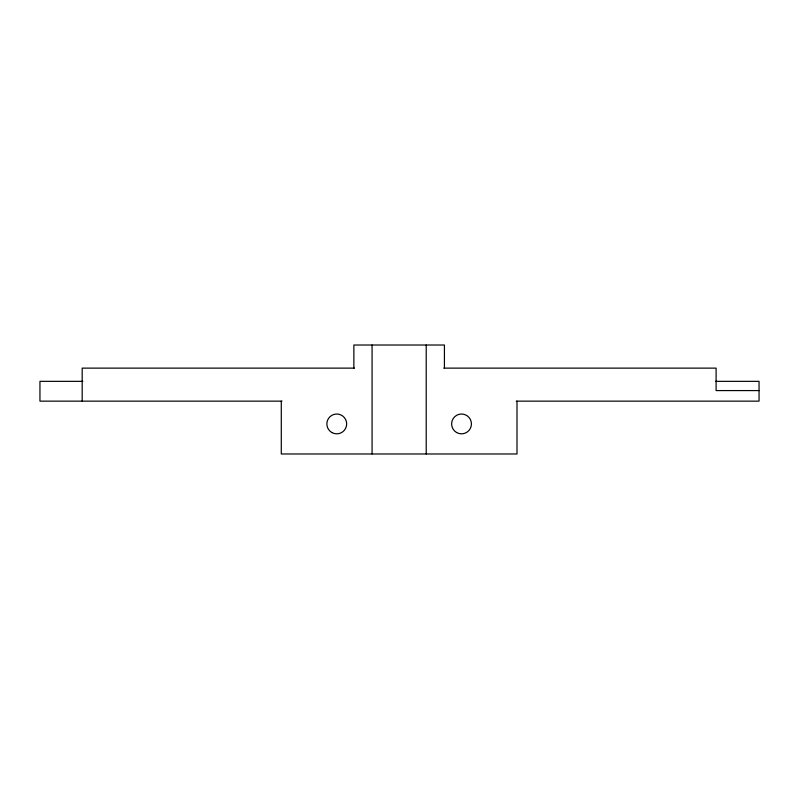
<?xml version="1.0" encoding="UTF-8"?>
<svg xmlns="http://www.w3.org/2000/svg" width="799" height="799" viewBox="0 0 799 799"><rect width="100%" height="100%" fill="white"/><g stroke="black" fill="none" stroke-linecap="round" stroke-linejoin="round"><path stroke-width="1.2" d="M354.506 368.129L82.187 368.129L82.187 401.148M443.785 368.129L716.104 368.129L716.104 390.581L759.05 390.581M82.806 381.343L39.95 381.343L39.95 401.148L282.017 401.148M715.485 381.343L759.05 381.343L759.05 401.148L516.274 401.148M517.003 401.148L517.003 453.982L281.288 453.982L281.288 401.148M444.424 368.129L444.424 345.018L353.867 345.018L353.867 368.129M426.217 345.018L426.217 453.982M372.074 345.018L372.074 453.982M331.815 432.509A9.908 9.908 0 0 0 346.666 423.929A9.908 9.908 0 0 0 331.815 415.35A9.908 9.908 0 0 0 331.815 432.509M456.579 432.509A9.908 9.908 0 0 0 471.43 423.929A9.908 9.908 0 0 0 456.579 415.35A9.908 9.908 0 0 0 456.579 432.509"/></g></svg>
